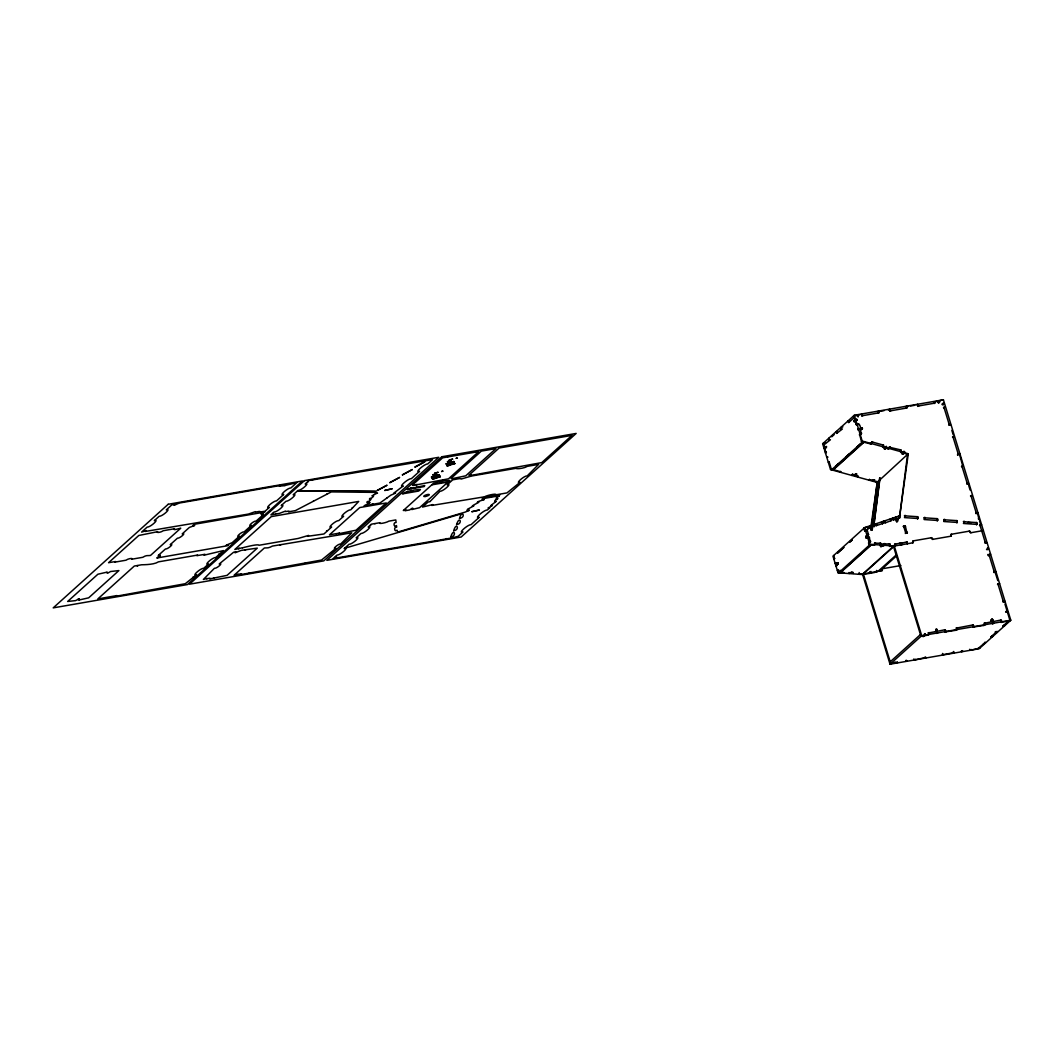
<?xml version="1.0" encoding="UTF-8"?>
<svg xmlns="http://www.w3.org/2000/svg" width="1064" height="1064" viewBox="0 0 1064 1064"><rect width="100%" height="100%" fill="white"/><g stroke="black" fill="none" stroke-linecap="round" stroke-linejoin="round"><path stroke-width="1.5" d="M829.228 462.335L828.75 461.763M829.149 440.177L829.282 439.286M836.41 432.742L836.916 433.194M837.82 563.149C836.251 562.949 836.57 563.521 836.836 564.665M838.299 570.65L837.794 570.198M841.132 429.391L841.265 428.499M848.38 421.956L848.886 422.395M856.148 424.257L856.653 424.709M859.02 429.524L858.488 428.739M861.215 433.833L861.015 434.631M864.5 530.218L864.992 530.67M866.655 537.28L867.16 537.732M988.004 554.411L988.496 554.863M998.684 583.577L999.189 584.016M824.573 447.638L825.185 448.556M1006.93 611.72C1005.919 610.244 1007.994 611.441 1005.999 611.441M842.874 426.837L842.036 427.196M864.221 573.975L864.168 572.592M889.225 409.534L888.241 409.893M905.73 660.558L906.541 660.385L905.703 660.784M914.588 659.64L915.545 659.268M953.011 652.166L953.73 651.514L953.77 652.831M956.616 630.008L955.632 630.314M970.554 649.918L971.512 649.545M984.599 625.14L983.615 625.459M995.399 632.867L996.356 632.495M836.982 564.465L837.009 563.548L837.381 564.186L836.397 564.399L838.073 564.106M856.134 420.014L855.576 420.519L856.108 419.535M856.813 420.2L855.948 419.735M854.751 475.036L855.403 475.369M858.089 424.137C862.252 423.711 859.965 438.754 861.428 432.742M867.532 536.389L867.493 535.804M867.852 536.589L867.652 535.644M878.305 412.952L878.758 412.127M939.512 401.873C938.661 399.519 937.796 403.509 939.698 401.793M953.583 436.546L953.131 437.357M962.588 465.992L962.135 466.817M967.11 483.069L967.987 483.668M979.159 519.658C978.135 517.45 979.558 520.442 978.295 518.74M903.589 451.774L904.826 452.253L903.881 451.415M903.828 451.548L904.706 452.333L904.134 451.402M851.825 475.435L852.676 473.759M855.336 473.773L855.11 475.502L856.068 474.637C857.797 475.049 854.645 476.592 856.028 473.972M856.174 475.369L856.387 473.64M856.4 475.435L856.626 473.706M857.797 476.007L857.664 477.044L858.382 476.393L857.677 476.207M872.746 442.159L870.472 444.207M869.461 479.226L869.328 480.263L870.751 479.811M870.99 526.401L877.335 481.62L875.911 482.072L830.532 469.557L822.645 443.781L854.312 415.253L943.409 399.785L1010.8 620.219L979.133 648.747L890.036 664.215L862.625 574.56L894.292 546.032L913.324 542.72L913.098 542.015M871.709 525.749L877.241 482.311M883.014 444.991L883.479 447.745M884.955 447.079L884.503 448.742M885.341 448.263L884.384 449.128L885.447 448.995L885.66 447.266M885.447 448.995L886.272 446.282L886.658 447.572M890.249 446.986L887.975 449.021M900.516 449.819L900.969 452.572M903.921 453.384L902.259 454.049L902.471 452.333M902.964 454.248L903.176 452.519M899.319 517.902L899.186 515.974L898.468 516.625L899.679 516.213L907.472 455.073C909.56 453.211 906.462 453.317 907.472 455.073M899.679 516.213L908.191 454.434M873.358 525.39L879.635 477.962M873.744 525.363L879.848 478.108M873.943 525.151L880.034 477.922M875.486 524.246L874.542 524.672M881.99 523.355L881.817 522.065M883.958 521.4L883.014 521.826M891.472 518.979L890.289 519.219M895.063 517.636L896.221 517.104L895.276 517.623M835.639 563.135L838.219 563.082M954.155 436.759L952.48 437.038M972.177 495.664L970.488 495.957M867.891 527.691L868.836 528.17L867.745 529.087M874.049 526.494L874.249 525.549M876.364 524.845L877.308 525.31M882.375 523.608L882.708 522.703M884.822 521.985L885.767 522.464M890.847 520.748L891.18 519.857M899.519 518.075L899.639 516.998M1007.448 611.414C1006.837 610.071 1007.409 611.255 1006.025 611.627M924.549 633.878C925.933 636.259 924.483 631.697 925.414 634.676M893.268 519.086L894.239 519.604M857.637 415.199C859.911 414.521 856.201 418.112 857.877 414.987M943.143 403.283C944.699 405.69 943.023 401.062 943.994 404.094M873.318 480.463L872.187 480.463M305.82 563.002L305.102 563.188L305.807 562.976M962.268 650.769L961.311 651.062L962.508 650.649M890.182 544.555L889.358 543.89M856.094 419.176L855.948 420.333L856.853 420.187M861.96 415.04L862.851 415.638M858.981 424.736L858.754 424.031L856.36 424.962L853.594 415.904L859.459 414.88M854.326 475.036L854.884 475.967M878.545 413.218L878.425 411.063L878.039 412.779M889.943 410.185L890.834 410.771M906.289 408.097L906.741 407.273M867.32 530.697L866.442 530.098M868.144 536.775L867.891 535.431L867.705 536.801M867.479 536.11L867.891 535.431M867.16 535.458L868.33 533.995M917.926 405.331L918.817 405.916M869.488 537.759L868.676 537.067M870.033 541.882L870.498 541.057M934.272 403.229L934.724 402.405M939.366 402.126L939.299 400.889L938.142 401.66M944.579 407.086L944.127 407.911M895.569 543.89L895.117 544.715M904.254 525.882L903.802 526.693M905.477 526.414L904.586 525.816M900.703 543.731L899.825 543.145M902.285 542.72L901.833 543.544M905.531 532.359L906.408 532.944M906.754 532.891L907.206 532.067M949.101 424.164L949.979 424.762M907.419 542.573L906.541 541.975M937.65 519.285L936.839 518.594M971.592 495.452L971.139 496.276M964.463 521.36L963.798 521.998M929.165 632.535L928.712 633.359M976.114 512.529L976.991 513.114M980.596 524.898L980.144 525.722M945.497 630.433L944.606 629.848M985.118 541.975L985.996 542.573M957.148 627.667L956.696 628.492M987.658 547.894C988.19 549.41 986.514 548.785 988.15 549.024M988.389 554.956L988.429 555.82L989.6 554.357M973.48 625.579L972.589 624.98M994.122 571.434L995.013 572.02M998.604 583.803L998.152 584.628M985.131 622.812L984.679 623.637M1003.126 600.894L1004.017 601.479M1001.463 620.711L1000.652 620.033M851.36 573.163L850.681 572.964M337.355 557.549L336.65 557.709L337.355 557.496M422.115 461.124L421.411 461.271L422.115 461.071M443.143 480.037L443.901 479.824L443.249 480.077M416.29 484.705L417.035 484.492M825.092 447.598L824.281 448.157L825.092 448.755M871.655 442.464L871.177 443.183M852.264 475.049L853.248 474.983M875.512 542.879L874.861 543.531M880.726 543.97C880.912 542.028 878.252 544.276 880.659 543.957M884.902 543.558L884.251 544.223M969.144 531.162L971.033 532.705M855.616 475.515L854.512 475.103M939.047 402.019C939.525 400.915 936.825 402.737 939.485 401.993M870.272 542.148L869.275 537.054L866.867 537.998L866.149 535.631L868.543 534.7L867.107 529.978L864.713 530.923L863.901 528.263L867.426 526.667L868.197 528.382L867.479 529.021M882.934 544.741C882.495 543.784 881.564 544.409 882.681 544.861M905.491 515.468L904.812 516.12M904.826 516.466L905.57 517.25M958.983 454.208L958.105 453.623L957.494 454.887M917.926 517.423L917.181 516.639M917.54 518.899L917.939 517.782M906.994 533.157L905.264 525.696L903.15 526.387M925.148 517.437L924.47 518.075M924.496 518.434L925.228 519.219M937.198 520.868L937.597 519.737M944.805 519.392L944.127 520.043M944.154 520.389L944.885 521.174M932.982 539.395L931.173 537.759M957.241 521.347L956.496 520.562M956.869 522.823L957.254 521.706M963.811 522.358L964.556 523.142M976.898 523.302L976.26 522.451M976.526 524.791L976.912 523.661M987.419 548.439L987.578 548.811M988.163 549.117L988.469 548.186L987.419 548.106M375.406 493.417L376.337 492.393L331.343 491.901L295.38 510.627L288.45 511.824C291.15 510.175 283.795 512.329 285.312 511.146L279.5 513.38L270.881 514.87L274.02 512.05C277.305 512.25 286.735 503.618 281.215 505.573L286.003 501.264C289.275 501.463 298.785 492.818 293.185 494.787L297.973 490.464C301.272 490.677 310.741 482.019 305.168 483.987L309.012 480.516L432.543 459.595L427.701 463.944C424.297 463.838 413.736 473.374 419.562 471.286L411.422 478.627C407.938 478.468 397.391 488.017 403.269 485.955L393.866 493.084L395.622 492.845L395.13 493.297L390.781 495.212L379.875 503.059L364.101 505.799L370.112 502.527L367.758 503.033L368.689 501.995L366.854 502.328L367.492 501.53C369.447 502.142 373.304 497.26 369.408 499.122L370.046 498.324C372.028 498.896 375.818 494.082 371.948 495.917L376.935 493.031M376.097 493.47L377.56 493.151M836.211 563.867L836.809 564.931M137.256 565.822L137.988 565.622L137.283 565.875M193.661 577.021L192.983 577.207L193.688 576.954M244.999 550.022L245.718 549.822L245.026 550.061M307.562 482.205L307.882 482.032M280.071 545.034L280.803 544.821L280.098 545.074M372.214 504.15L372.945 503.95L372.28 504.203M335.572 556.765L336.304 556.552L335.572 556.791M447.984 456.616L447.651 456.802M474.823 451.987L474.118 452.187L474.85 451.921M851.306 571.873L851.732 571.887M924.855 633.585L924.403 634.689L925.574 634.583M77.978 599.245L79.241 598.766L78.284 599.631L79.654 599.418L78.909 600.043L88.684 597.822L118.902 570.583L110.563 571.514L107.544 573.257C107.85 572.632 105.921 573.217 107.211 572.086L97.888 574.228L67.657 601.466L75.544 600.628L77.965 599.418M284.913 485.49L296.803 482.644L290.898 487.95C287.732 487.751 278.156 496.423 283.716 494.428L276.534 500.891C273.368 500.718 263.845 509.297 269.352 507.368L265.135 511.172L259.589 512.13C262.023 510.122 254.017 513.061 255.333 511.651L248.404 514.072L145.409 531.441L146.367 530.577L141.605 532.106L147.138 527.119C150.45 527.318 159.906 518.647 154.32 520.642L159.121 516.319C162.42 516.506 171.849 507.9 166.303 509.856L171.836 504.868L174.975 504.323L174.017 505.187L174.682 505.068L179.324 503.046L280.058 485.543L279.313 486.128L284.899 485.663M206.935 578.417L203.37 579.468L214.409 568.309C216.896 568.721 223.999 562.191 219.197 563.987L233.601 552.243L235.889 551.844L234.931 552.708L235.596 552.588L241.249 550.394L257.302 548.12L227.071 575.358L209.581 578.922C212.268 577.18 204.66 579.468 206.908 578.603M461.856 513.673L344.523 548.319M831.769 436.785L834.163 434.631M823.908 444.912L830.439 439.751M842.422 428.952L836.623 433.447L836.078 431.678L837.089 431.505M854.126 417.673L848.593 422.661L848.061 420.892L849.737 420.599M857.238 415.532L858.129 416.982M826.316 447.026C825.092 446.055 824.906 448.449 826.542 447.731M856.241 421.278L854.126 421.65L853.913 420.945L856.547 419.788M860.922 414.627L861.641 413.989L861.747 416.144M854.126 421.65L856.161 421.038L855.802 420.107M854.485 421.331L855.084 420.785M856.972 420.107L854.725 421.105M861.494 428.14L860.138 428.646L862.332 427.994L861.827 429.351L862.332 427.994M860.217 428.885L861.414 427.901M860.43 429.59L861.774 429.085M860.989 429.497L862.545 428.699M828.297 462.268L829.082 461.696L831.529 469.862L833.205 469.57L863.436 442.331L861.76 442.624L831.529 469.862M888.906 409.773L889.624 409.121L889.73 411.276M830.532 469.557L831.25 468.918L840.587 471.831M907.579 453.543L862.186 441.028L861.468 441.68L871.389 444.074M836.238 465.66L838.658 463.478M845.907 456.948L849.538 453.676M856.786 447.146L860.417 443.874M833.591 469.57L863.822 442.331M906.528 408.363L906.408 406.209L905.69 406.86L906.368 406.741M871.323 442.611L872.041 441.959L883.719 445.178L883.625 445.869M871.243 443.302L872.041 441.959M840.161 472.217L840.879 471.578L840.174 471.379M916.889 404.905L917.607 404.267L917.713 406.421M933.966 401.74L934.511 403.509M889.118 447.173L901.208 450.006L901.128 450.697M943.409 399.785L935.176 401.74M943.555 404.759L942.239 404.732M943.475 407.592L945.151 407.299M872.892 480.423L874.648 479.758L873.69 480.622M902.259 454.049L903.216 453.198M876.523 482.963L908.27 453.743M948.875 425.268L950.564 424.975M900.397 515.561L864.62 527.611L832.952 556.153L838.033 572.751L862.625 574.56L874.861 572.432M837.687 552.788L843.739 547.335M849.777 541.882L852.197 539.714M837.767 553.027L843.819 547.588M849.857 542.135L852.277 539.953M874.116 526.627L873.783 524.525L873.065 525.177L875.898 523.821L876.231 525.909M870.724 528.914L871.057 527.412M871.363 530.337L872.294 527.983L871.363 528.702L872.081 529.699L871.363 530.337L870.977 529.486M870.764 529.553L871.695 528.835L870.977 527.85L871.695 527.199L872.294 527.983M872.001 530.125L872.547 528.555M882.162 522.118L881.497 522.318L882.242 521.679L882.588 523.781M866.402 536.456L865.657 538.025L866.615 537.174M957.6 454.98L959.994 454.035L959.489 455.392M884.703 523.062L891.486 520.535L890.714 518.833L889.996 519.471M892.111 518.767L892.829 518.115L893.175 520.216M838.033 572.751L844.045 572.578L843.3 572.445M890.036 664.215L921.703 635.687L894.292 546.032L869.687 544.223L868.969 544.874L874.555 545.047M896.127 520.363L896.46 518.86M896.766 521.786L897.684 519.432L896.753 520.15L897.484 521.134L896.766 521.786L896.38 520.934M838.898 572.605L869.128 545.367L870.804 545.074L840.573 572.312L838.898 572.605L838.086 569.945L837.368 570.583L838.379 570.41M896.167 521.001L897.098 520.283L896.38 519.298L897.098 518.647L897.684 519.432M871.07 545.021L840.853 572.259L840.72 570.477M897.404 521.573L897.95 520.003M904.347 515.814L917.886 516.732L917.979 518.514L917.274 518.421M874.382 543.212L880.673 543.252L880.088 545.686L880.793 545.739M904.44 517.596L917.979 518.514M843.286 573.137L843.712 572.751M961.484 466.498L963.159 466.205M880.128 544.263L880.673 543.252M851.266 573.031L852.929 572.219L851.971 573.084M881.497 545.792L880.54 546.657L882.202 545.845M883.758 543.904L890.063 543.943L889.477 546.377L890.169 546.431M858.528 574.254L859.951 573.669M905.318 533.45L907.419 532.771M894.465 544.396L900.49 543.026L900.623 545.247M924.004 517.769L937.544 518.687L937.637 520.469L936.932 520.376M862.864 573.882L893.095 546.643M924.097 519.551L937.637 520.469M895.024 546.218L894.891 543.997M901.181 543.225L907.206 541.869L907.339 544.076M966.883 484.173L968.573 483.881M869.381 573.39L871.057 572.751M870.512 573.19L870.884 571.421M901.74 545.047L901.607 542.84M876.098 572.219L877.494 571.461M877.986 571.368L896.127 555.036M879.662 571.075L896.593 555.834M943.675 519.737L957.201 520.655L957.294 522.437L956.589 522.344M943.755 521.52L957.294 522.437M963.332 521.692L976.872 522.61L976.952 524.392L976.247 524.299M963.412 523.475L976.952 524.392M975.901 513.619L978.002 512.941L977.497 514.298M979.492 525.403L981.606 524.725L980.888 525.377L979.532 520.948M984.905 543.079L986.581 542.786M987.844 549.609L986.514 549.583M988.217 555.115L990.611 554.184L989.892 554.823M890.222 661.808L920.44 634.57M993.909 572.525L996.01 571.847L995.292 572.499M893.747 663.045L895.383 662.074L894.425 662.938M923.978 635.82L923.02 636.671L924.656 635.7M928.061 633.04L945.284 629.728L945.83 631.497L945.111 632.149L945.776 632.029M936.054 630.3L936.998 629.622L936.506 631.777L937.185 630.207M935.562 631.005L936.28 630.367M936.24 630.899L936.958 630.247M997.5 584.309L999.615 583.631L998.896 584.282M956.044 628.172L973.267 624.874L973.813 626.643L973.095 627.281L973.76 627.162M942.145 655.171L943.529 654.4M1002.913 601.985L1005.014 601.306L1004.296 601.945M984.027 623.318L1001.251 620.006L1001.796 621.775L1001.064 622.427L1001.743 622.307M953.331 653.23L954.089 652.604L942.571 654.786M991.794 619.168L991.129 620.738L991.794 619.168L992.739 619.94L992.02 620.591L992.473 619.048M991.355 620.698L992.074 620.059M992.02 620.684L992.965 619.9L992.419 621.137M1006.943 612.079L1005.626 612.053M978.175 648.388L984.373 643.281M997.034 631.258L997.367 632.322L995.678 632.615L990.89 636.924L991.568 636.817M1008.406 621.15L1002.873 626.137L1003.538 626.018M417.022 484.519L416.33 484.732M943.316 403.057L942.717 404.44L944.154 404.001M889.544 446.787L889.464 447.478M482.378 498.71L484.053 497.5L499.827 494.76L498.923 496.449C496.888 495.877 494.494 500.253 497.899 498.311L497.287 499.442C495.239 498.83 492.898 503.206 496.263 501.304L490.89 505.506L492.18 505.653L488.043 508.007L489.773 507.821L487.405 509.962C483.96 509.789 473.347 519.405 479.252 517.29L471.113 524.632C467.668 524.525 457.294 533.902 462.973 531.973L458.132 536.322L451.868 537.932L333.165 558.547L337.022 555.076C340.307 555.288 349.737 546.643 344.217 548.598L349.005 544.289C352.29 544.489 361.707 535.857 356.187 537.812L360.975 533.503C364.26 533.702 373.69 525.057 368.157 527.026L371.296 524.193L379.914 522.703C378.039 524.486 386.565 522.717 388.865 521.147L395.795 519.937L396.114 522.491C392.869 521.852 393.68 528.077 396.5 525.589L396.699 527.132C393.481 526.494 394.279 532.665 397.085 530.218L397.697 532.08L465.034 512.156L469.197 510.388L467.123 510.654L468.812 509.483L467.256 509.616L468.519 508.712L473.799 505.905L472.296 505.985L473.56 505.081L478.84 502.274L477.337 502.354L478.601 501.437L484.32 499.482L482.245 499.748L483.96 498.551L482.378 498.71L499.282 495.784M855.855 419.389L857.025 419.389L856.307 420.214M855.762 475.063L855.483 474.89M851.506 573.057L850.562 572.977M836.836 565.024L835.812 564.479M870.166 526.534L871.084 526.228M895.569 517.982L896.486 517.676M925.906 657.645L925.401 657.552M834.322 558.467L834.269 557.456M886.897 447.359L885.833 447.385M875.911 482.072L876.616 482.271M275.51 513.726L275.682 513.859M352.211 507.728L352.477 507.834M416.702 487.126L416.782 487.285M878 411.462L878.385 411.595M905.983 406.594L908.59 406.355M945.391 631.883L956.297 630.207L957.015 629.556L956.483 627.787M973.374 627.029L984.28 625.339L984.998 624.688L984.466 622.932M897.803 662.553L897.045 661.888M992.486 622.945L993.457 622.773M1001.357 622.161L1010.082 620.857L1007.196 611.401M1003.153 625.871L1004.549 625.845L1004.23 624.781M942.744 654.573L942.531 653.456M991.183 636.671L992.566 636.631L992.246 635.58M882.162 569.905L882.375 570.61L863.343 573.908L858.954 573.868M313.521 500.718L313.574 500.891M936.626 632.615L937.49 632.495M870.006 526.135L870.831 525.656L869.78 526.201M273.248 513.234L273.248 513.42M370.618 525.35L370.618 525.549M863.835 573.828L864.54 573.735M897.418 662.407L890.754 663.564L863.343 573.908M953.384 652.697L954.049 652.578M218.612 554.131L218.852 554.238M881.524 522.331L884.37 520.961L885.128 522.677M868.197 528.382L874.555 526.241M876.669 525.523L883.014 523.382M893.6 519.817L899.945 517.689M336.45 535.112L336.264 535.352M880.38 545.433L883.891 545.686M889.757 546.111L894.731 546.47M853.089 573.443L852.583 572.751M431.798 484.852L448.05 482.032M879.795 411.356L884.104 410.611M910.585 406.009L914.814 405.278M937.264 401.633L937.85 401.274L938.395 403.043M862.186 415.745L878.97 412.832M890.169 410.89L906.954 407.978M918.152 406.036L934.937 403.11M942.012 404.027L943.702 403.589M854.192 420.386L856.56 420.24M854.272 420.626L855.948 420.333M853.913 420.945L856.759 420.493M860.098 428.38L860.856 428.007M860.311 429.085L861.148 428.938M861.641 433.447L859.965 433.74L859.459 435.096M825.584 442.757L823.363 443.143L825.85 452.453M824.933 446.76L826.608 446.468M826.422 452.666L825.411 452.852L825.983 451.562M863.901 528.263L865.577 527.97M864.713 530.923L865.724 530.75M868.543 534.7L866.867 534.993L866.362 536.349M870.711 541.762L869.035 542.055L868.53 543.411M983.389 530.55L970.408 532.811L969.823 531.056L950.83 534.354L951.056 535.059M834.774 558.627L833.764 558.813L834.482 558.161L833.671 555.501M836.211 563.348L835.2 563.521L835.918 562.869L836.357 565.489M836.464 563.135L838.139 562.843M838.113 564.226L836.424 564.519L835.918 565.875L836.929 565.702M900.889 565.529L881.83 568.841L882.056 569.546M991.076 619.82L991.754 619.7M935.881 629.808L936.506 628.771L936.998 629.622M993.138 620.485L993.191 621.416M921.703 635.687L1010.8 620.219M979.851 648.096L970.129 650.303L969.796 649.253M886.764 447.425L885.993 447.026M852.676 573.124L853.381 573.177L849.577 573.177M883.067 447.292L888.892 448.902M900.556 452.12L907.552 454.394M858.089 476.659L852.543 474.783M873.198 480.675L872.507 480.383M850.136 572.898L849.139 573.576L849.059 572.499M927.715 635.195L928.606 634.796M297.694 490.717L375.858 491.395L297.521 490.876M859.526 434.125L861.76 442.624M968.134 522.437L971.06 522.73M825.132 448.316L825.105 447.665M951.509 534.234L950.711 536.229M913.457 540.845L912.992 541.669M882.508 568.721L881.697 570.73M882.974 545.925L884.33 545.3L884.197 543.518M877.335 481.62L869.754 479.877M912.646 542.84L912.779 540.964L931.838 537.653L932.343 539.421L951.376 536.11L951.163 535.405M873.531 545.207L874.941 544.608L874.808 542.826M959.568 454.421L962.667 465.753M977.577 513.327L978.641 518.008M868.596 542.441L869.128 545.367M857.89 415.931L857.717 415.864M983.415 643.667L985.384 643.108L985.065 642.044M876.536 571.834L876.483 570.45M869.82 573.004L869.767 571.621M995.385 573.031L997.779 580.612M875.18 524.459L875.645 525.496M951.841 430.375L953.211 434.83M968.732 485.61L970.089 490.025M1004.948 604.059L1007.089 611.055M943.914 407.206L949.314 424.868M952.918 436.652L958.318 454.328M961.923 466.112L967.322 483.788M970.927 495.558L976.326 513.234M979.931 525.018L985.331 542.693M988.935 554.464L994.335 572.139M997.939 583.923L1003.339 601.599M938.514 401.155L939.06 402.923M992.246 620.551L992.513 621.522M995.359 631.551L995.678 632.615M936.546 631.245L935.788 629.423M903.575 525.988L905.743 533.064M928.5 632.641L929.032 634.41L928.313 635.062L920.985 636.339L893.574 546.683M854.312 415.253L862.186 441.028M925.028 657.02L925.348 658.084L926.066 657.432L914.162 660.026L913.83 658.962M840.879 427.369L841.411 429.138M864.62 527.611L869.687 544.223M828.896 438.155L829.441 439.924M839.975 570.357L840.573 572.312M886.126 447.412L885.447 447.399M881.112 544.914L881.245 546.71M859.167 572.538L859.246 573.616M963.758 521.307L963.851 523.089M944.101 519.352L944.194 521.134M924.443 517.383L924.523 519.166M904.786 515.428L904.866 517.21M857.863 429.085L858.276 429.976L857.863 429.085M115.577 561.526L108.555 562.71L138.786 535.485L157.685 531.681C155.796 533.091 160.957 532.505 163.284 530.71L174.469 528.755C172.421 530.803 178.3 528.622 180.747 528.196L150.516 555.435C147.497 555.94 146.766 554.809 142.802 557.297L131.617 559.238C133.758 557.802 128.225 558.454 126.018 560.209L114.832 562.151L115.471 561.659M116.92 595.614L116.162 596.239L185.282 583.71L196.561 574.773C191.081 576.728 200.471 568.083 203.743 568.296L208.531 563.973C203.051 565.915 212.414 557.323 215.726 557.509L223.413 550.58L204.66 555.049L203.995 555.169L204.953 554.304L196.853 555.674L197.611 555.062L158.43 561.859C153.828 564.944 142.536 564.705 141.645 564.771L134.317 566.048L97.861 598.899L116.88 595.587M159.946 555.222L158.137 556.804L160.079 556.672L156.78 558.015L227.403 545.752L228.467 544.795L226.233 545.18L232.231 542.64L239.413 536.163C234.625 537.972 241.648 531.495 244.201 531.84L251.383 525.377C246.648 527.172 253.644 520.695 256.171 521.054L263.367 514.577L261.678 514.87L263.114 513.593L260.88 513.979L264.816 512.05L194.193 524.313L192.77 525.589L194.712 525.47L189.379 527.425L182.197 533.902C187.065 532.093 179.789 538.61 177.395 538.224L170.213 544.702C175.095 542.879 167.819 549.396 165.425 549.011L158.243 555.488L159.946 555.248M241.488 573.988L240.743 574.6L321.541 560.05L335.945 548.293C331.157 550.075 338.246 543.598 340.733 543.983L351.772 532.811L272.397 546.071C268.048 548.519 266.891 547.707 264.351 548L234.12 575.225C239.759 573.629 236.66 574.387 241.488 573.988M242.565 547.734L234.838 549.463L271.293 516.612L358.714 501.423L350.788 509.789C347.529 509.563 338.086 518.288 343.606 516.266L338.817 520.589C335.586 520.363 326.116 529.021 331.622 527.052L323.935 533.982L307.589 536.296L308.547 535.431L298.133 538.464L258.964 545.273C258.685 543.731 246.888 546.657 242.605 547.8M339.443 533.117L338.685 533.742L356.028 530.205L386.259 502.966L359.725 507.568L329.494 534.806L339.443 533.117M377.215 490.504L387.043 485.211L377.241 490.464M384.742 490.477L392.244 488.748L384.782 490.438M389.81 482.684L399.638 477.39L389.916 482.591M402.405 474.863L412.233 469.57L402.405 474.863M405.876 510.095L405.131 510.72L409.613 509.949L412.074 508.299L412.739 508.18L411.848 509.55L419.562 507.688L449.793 480.449L443.515 481.021L441.055 482.67L440.376 482.79L441.267 481.407L433.553 483.282L403.323 510.507L405.876 510.095M407.047 491.621L402.458 493.869L418.697 491.049L420.453 489.467L414.162 490.038L411.037 491.794L411.928 490.424L407.047 491.621M410.757 488.443L424.749 485.543L424.204 486.567L407.299 489.493L411.502 487.844L410.784 488.389M413.697 484.878L412.38 485.078L442.611 457.839L478.747 451.562L448.529 478.8L412.938 485.503L413.59 485.011M415 467.043L424.829 461.749L415.04 467.003M430.042 501.543L428.047 502.075L422.514 507.062L432.782 504.575L431.824 505.44L484.532 496.808C487.033 495.226 497.487 493.084 495.718 494.866L506.969 492.911L520.057 482.338C514.59 484.32 523.9 475.688 527.225 475.874L538.637 464.383L527.385 466.338C524.073 468.506 515.601 469.264 516.2 468.28L471.418 476.047L461.098 479.066C461.297 477.949 456.509 479.212 452.732 479.824L447.199 484.812C452.852 482.79 443.103 491.475 440.017 491.275L430.042 501.543M431.452 477.058L434.804 476.113L431.452 477.058M431.984 478.082L435.336 477.124L431.984 478.082M432.516 479.093L435.868 478.148L432.516 479.093M432.862 474.863L436.213 473.906L432.862 474.863M434.617 473.267L437.982 472.323L434.617 473.267M435.894 475.648L439.259 474.69L435.894 475.648M436.426 476.659L439.791 475.714L436.426 476.659M436.972 477.683L440.323 476.725L436.972 477.683M441.613 471.485L442.824 471.153L441.613 471.485M446.055 463.891L449.42 462.946L446.055 463.891M446.601 464.915L449.952 463.957L446.601 464.915M447.133 465.926L450.484 464.981L447.133 465.926M447.465 461.696L450.83 460.739L447.465 461.696M449.234 460.1L452.586 459.156L449.234 460.1M450.511 462.481L453.863 461.523L450.511 462.481M451.043 463.492L454.394 462.547L451.043 463.492M451.575 464.516L454.927 463.558L451.575 464.516M452.293 478.175L451.535 478.8L465.739 475.808L495.957 448.569L481.327 451.123L451.096 478.348L452.293 478.175M450.777 536.828C457.174 536.429 453.863 526.959 450.777 536.828M456.217 458.331L457.427 457.986L456.27 458.278M453.663 530.697C460.393 530.085 456.363 521.067 453.769 530.604M456.562 524.552C463.106 524.073 459.568 514.75 456.602 524.512M459.462 518.421C466.604 517.476 461.843 508.978 459.568 518.328M471.006 474.93L470.248 475.542L541.762 462.601L571.98 435.376L499.122 448.024L468.892 475.262L471.006 474.956M471.911 511.731L479.412 510.002L472.017 511.638M905.517 661.316L906.728 660.97L905.517 661.316M992.433 623.703L993.643 623.371L992.433 623.703M881.91 544.369L882.535 544.874L881.99 544.223M826.928 456.908C827.406 457.68 828.883 457.081 826.954 456.788M827.606 456.948L827.606 456.948M903.815 451.868L904.466 452.2L903.815 451.868M925.215 634.423L924.523 634.171L925.215 634.423M311.765 480.316L312.497 480.13L311.765 480.316M214.064 577.898L214.157 577.818M961.51 651.567L962.694 651.274L961.577 651.501M936.493 633.386L937.677 633.12L936.573 633.333M496.343 499.162L496.449 499.083M326.595 530.737L326.715 530.657M386.791 498.072L386.897 498.005M238.536 548.558L239.227 548.412L238.536 548.558M249.162 572.884L249.202 572.844M327.167 493.603L327.207 493.563M374.914 523.834L374.954 523.794M395.343 526.68L395.396 526.653M446.295 538.65L446.414 538.57M491.488 496.476L492.18 496.303L491.488 496.476M168.165 504.283L53.2 607.877L187.517 584.548L302.495 480.955L168.165 504.283M304.437 480.622L189.472 584.202L323.788 560.874L438.754 457.294L304.437 480.622M441.826 456.762L326.861 560.342L461.178 537.014L576.156 433.434L441.826 456.762M425.161 496.502A2.886 0.692 -17 0 0 429.311 494.694A2.886 0.692 -17 0 0 425.188 495.239A2.886 0.692 -17 0 0 425.161 496.502"/></g></svg>
